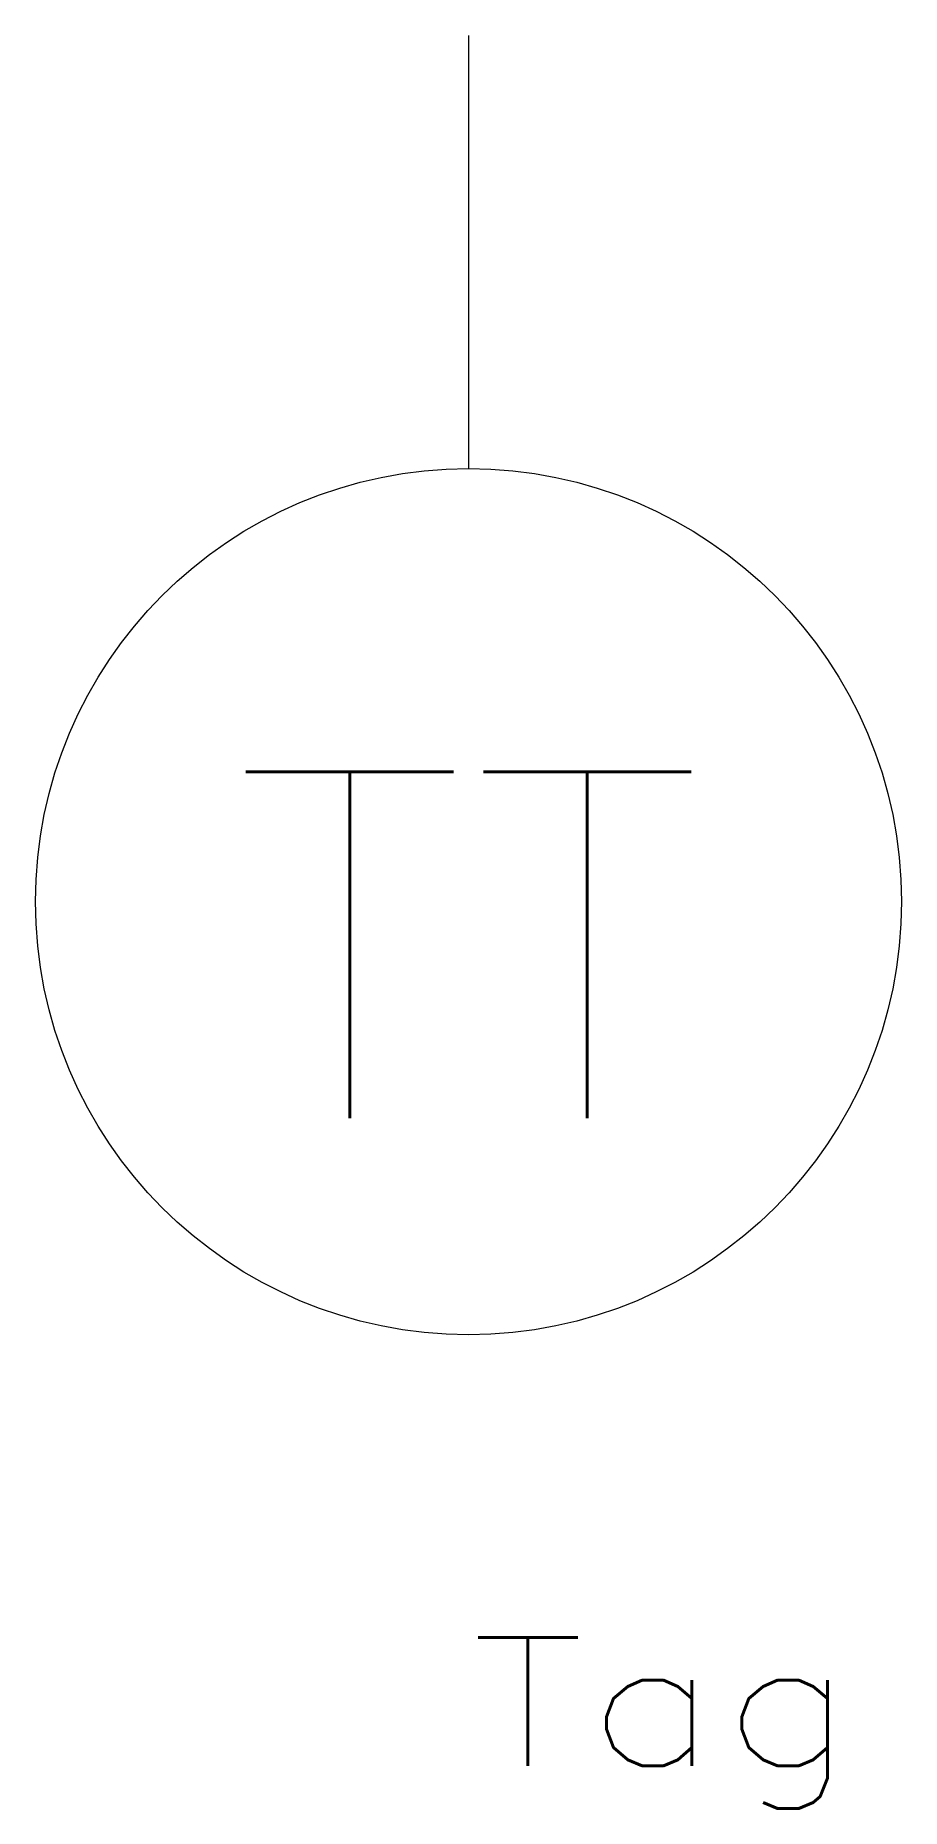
# Model space of a CAD drawing. Header units: inches. Extents: x -5 to 5, y -20.5 to 0.
import ezdxf
from ezdxf.enums import TextEntityAlignment as Align

# ---------------------------------------------------------------- set-up
doc = ezdxf.new("R2010")
doc.units = ezdxf.units.IN
doc.header["$MEASUREMENT"] = 0
doc.layers.get('0').update_dxf_attribs({"lineweight": 0})
doc.styles.add('STANDARD0', font='TXT.SHX')
doc.styles.add('STANDARD1', font='TXT.SHX')

msp = doc.modelspace()

# ---------------------------------------------------------------- linework, layer by layer
msp.add_line((0, 0), (0, -5))
at = {"lineweight": 0}
msp.add_circle((0, -10), 5, dxfattribs=at)

# ---------------------------------------------------------------- texts
at = {"linetype": 'Continuous', "style": 'STANDARD0'}
msp.add_text('TT', height=4, dxfattribs=at).set_placement((0, -12.5), align=Align.CENTER)
at = {"color": 7, "linetype": 'Continuous', "style": 'STANDARD1', "width": 1.166667}
msp.add_text('Tag', height=1.4816, dxfattribs=at).set_placement((0.028, -19.977), (4.473, -19.977), align=Align.FIT)

doc.saveas('drawing.dxf')
